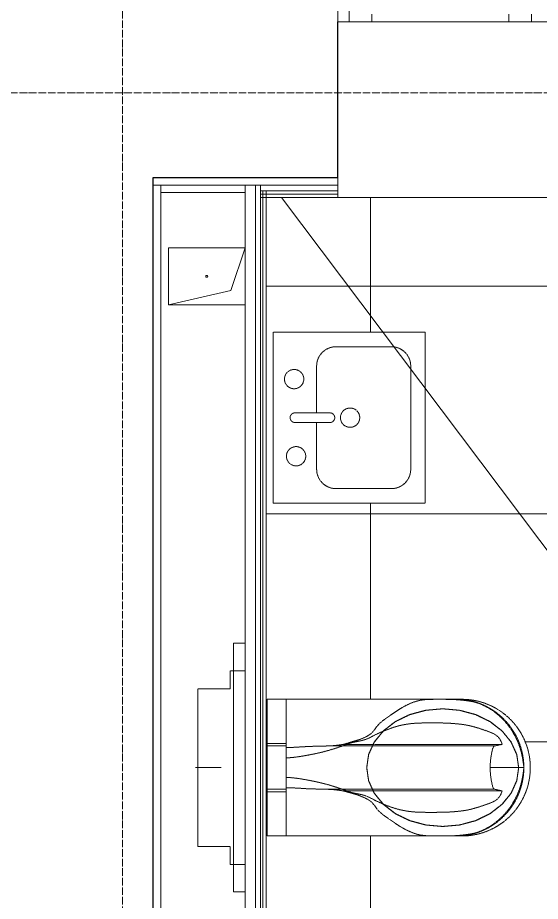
# Model space of a CAD drawing. Header units: millimetres. Extents: x -10915 to 62537, y -37640 to 44223.
# Drawn here: x 6873 to 8249, y 18115 to 20443 of the extents above; entities that cross this region are included whole.
import ezdxf

# ---------------------------------------------------------------- set-up
doc = ezdxf.new("R2010")
doc.units = ezdxf.units.MM
doc.linetypes.add('200_ШТРИХ_ш1п0_6_', pattern=[1.6, 1, -0.6])
doc.linetypes.add('ADSK_Линия сетки', pattern=[25, 20, -2.5, 0, -2.5])
for name, color, linetype, lineweight in [('_ Окна', 7, 'Continuous', 9), ('Обобщенные модели', 7, 'Continuous', 18), ('Окна', 7, 'Continuous', 9), ('Оси', 7, 'Continuous', 9), ('Перекрытие', 7, 'Continuous', 18), ('Перекрытие штриховка', 7, 'Continuous', 18), ('Сантехника', 7, 'Continuous', 18), ('Стены внутренние', 7, 'Continuous', 18), ('Стены несущие', 7, 'Continuous', 30), ('Стены отделка', 7, 'Continuous', 30), ('Стены штриховка', 7, 'Continuous', 9)]:
    doc.layers.add(name, color=color, linetype=linetype, lineweight=lineweight)

# ---------------------------------------------------------------- blocks, each defined once
blk = doc.blocks.new('SND_Унитаз_Jika_Olymp_с_инсталяцией - Унитаз_ выпуск прямой_ установка на пол_693х360х360_ PN30_12_ ХВ резьба HP DN15_ К гл_ кон П DN100-1249333-План полов 4-го этажа')
at = {"layer": 'Сантехника', "linetype": '200_ШТРИХ_ш1п0_6_'}
for p, q in [((0, -61.7), (0, 6.3)), ((-208, 0), (-208, -85)), ((208, 0), (-208, 0)), ((208, -85), (208, 0)), ((-255, -85), (-255, -125)), ((-208, -85), (-255, -85)), ((255, -85), (208, -85)), ((255, -125), (255, -85)), ((-327.5, -94), (327.5, -94)), ((-327.5, -125), (-327.5, -94)), ((327.5, -94), (327.5, -125)), ((-180, -182.1), (-180, -695.2)), ((180, -182.1), (-180, -182.1)), ((-180, -182.1), (180, -182.1)), ((-180, -232.1), (-180, -182.1)), ((-100, -181.1), (-100, -182.1)), ((-80, -181.1), (-100, -181.1)), ((-80, -181.1), (-100, -181.1)), ((-80, -182.1), (-80, -181.1)), ((-55, -181.1), (-55, -182.1)), ((55, -181.1), (-55, -181.1)), ((-53.1, -181.1), (-55, -181.1)), ((55, -181.1), (53.1, -181.1)), ((55, -182.1), (55, -181.1)), ((80, -181.1), (80, -182.1)), ((100, -181.1), (80, -181.1)), ((100, -181.1), (80, -181.1)), ((100, -182.1), (100, -181.1)), ((180, -695.2), (180, -182.1)), ((180, -182.1), (180, -232.1)), ((180, -232.1), (-180, -232.1))]:
    blk.add_line(p, q, dxfattribs=at)
at = {"layer": 'Сантехника', "color": 251, "linetype": '200_ШТРИХ_ш1п0_6_', "true_color": 0x666666}
for p, q in [((327.5, -94), (-327.5, -94)), ((-327.5, -125), (-327.5, -94)), ((327.5, -125), (327.5, -94)), ((53.1, -181.1), (-53.1, -181.1)), ((-180, -695.2), (-180, -232.1)), ((180, -232.1), (180, -695.2)), ((-61.3, -383.7), (-61.3, -382.2)), ((61.3, -383.7), (61.3, -382.2)), ((-61.3, -463.6), (-61.3, -461.7)), ((-61.3, -801), (-61.3, -464.4)), ((-57, -781.8), (-57, -459.8)), ((57, -459.8), (57, -781.8)), ((61.3, -464.4), (61.3, -461.7)), ((61.3, -801), (61.3, -465.3)), ((0, -844.6), (0, -769.5))]:
    blk.add_line(p, q, dxfattribs=at)
at = {"layer": 'Сантехника', "color": 253, "linetype": '200_ШТРИХ_ш1п0_6_', "true_color": 0xa3a3a3}
for p, q in [((-180, -232.1), (-180, -182.1)), ((-180, -182.1), (180, -182.1)), ((-100, -182.1), (-80, -182.1)), ((-100, -182.1), (-80, -182.1)), ((-61.3, -182.1), (-63.7, -182.1)), ((-63.7, -182.1), (-63.7, -232.1)), ((-57, -182.1), (-61.3, -182.1)), ((-53.5, -182.1), (-57, -182.1)), ((-57, -182.1), (-57, -232.1)), ((-55, -182.1), (-53.1, -182.1)), ((-55, -182.1), (55, -182.1)), ((53.1, -182.1), (55, -182.1)), ((57, -182.1), (53.5, -182.1)), ((61.3, -182.1), (57, -182.1)), ((57, -182.1), (57, -232.1)), ((63.7, -182.1), (61.3, -182.1)), ((63.7, -182.1), (63.7, -232.1)), ((80, -182.1), (100, -182.1)), ((80, -182.1), (100, -182.1)), ((180, -182.1), (180, -232.1)), ((-63.7, -232.1), (-61.3, -232.1)), ((-61.3, -232.1), (-57, -232.1)), ((-57, -232.1), (-53.6, -232.1)), ((-53.3, -232.1), (-25.8, -232.1)), ((25.8, -232.1), (-25.8, -232.1)), ((53.3, -232.1), (25.8, -232.1)), ((53.6, -232.1), (57, -232.1)), ((57, -232.1), (61.3, -232.1)), ((61.3, -232.1), (63.7, -232.1)), ((57, -339), (57, -459.8)), ((-57, -374.5), (-57, -356.2)), ((-61.3, -461.7), (-61.3, -383.7)), ((-57, -459.8), (-57, -375.4)), ((61.3, -461.7), (61.3, -383.7))]:
    blk.add_line(p, q, dxfattribs=at)
at = {"layer": 'Сантехника', "color": 9, "linetype": '200_ШТРИХ_ш1п0_6_', "true_color": 0xc7c7c7}
for p, q in [((-49.4, -182.1), (-53.5, -182.1)), ((-53.1, -182.1), (27.5, -182.1)), ((-28.5, -182.1), (-49.4, -182.1)), ((-14.8, -182.1), (-27.6, -182.1)), ((14.2, -182.1), (-14.2, -182.1)), ((27.6, -182.1), (14.8, -182.1)), ((27.5, -182.1), (53.1, -182.1)), ((53.5, -182.1), (28.5, -182.1)), ((-53.6, -232.1), (-37.7, -232.1)), ((-48, -232.1), (-53.3, -232.1)), ((-37.8, -232.1), (-46.9, -232.1)), ((-37.5, -232.1), (-37.8, -232.1)), ((-37, -232.1), (53.6, -232.1)), ((-26.5, -232.1), (-36.8, -232.1)), ((0, -232.1), (-25.8, -232.1)), ((25.8, -232.1), (0, -232.1)), ((36.8, -232.1), (26.5, -232.1)), ((46.9, -232.1), (37.8, -232.1)), ((53.3, -232.1), (48, -232.1)), ((-57, -356.2), (-57, -339))]:
    blk.add_line(p, q, dxfattribs=at)
at = {"layer": 'Сантехника', "color": 254, "linetype": '200_ШТРИХ_ш1п0_6_', "true_color": 0xdddddd}
blk.add_line((0, -858.3), (0, -844.6), dxfattribs=at)
at = {"layer": 'Сантехника', "linetype": '200_ШТРИХ_ш1п0_6_', "flags": 128}
for points in [[(-61.7, -384.3), (-71.7, -419.8), (-75, -428.4)], [(75, -428.4), (62.3, -387), (61.7, -384.3)], [(0, -844.6), (-34.5, -839.6), (-67.3, -824.8), (-96.6, -801), (-121.2, -769.3), (-139.7, -731.4), (-151.1, -689.1), (-155, -644.6), (-151.1, -600.1), (-139.7, -557.8), (-121.2, -519.9), (-96.6, -488.3), (-67.3, -464.4), (-34.5, -449.6), (0, -444.6)], [(0, -444.6), (34.5, -449.6), (67.3, -464.4), (96.6, -488.3), (121.2, -519.9), (139.7, -557.8), (151.1, -600.1), (155, -644.6), (151.1, -689.1), (139.7, -731.4), (121.2, -769.3), (96.6, -801), (67.3, -824.8), (34.5, -839.6), (0, -844.6)]]:
    blk.add_lwpolyline(points, dxfattribs=at)
at = {"layer": 'Сантехника', "color": 251, "linetype": '200_ШТРИХ_ш1п0_6_', "true_color": 0x666666, "flags": 128}
for points in [[(0, -444.6), (-34.5, -449.6), (-67.3, -464.4), (-96.6, -488.3), (-121.2, -519.9), (-139.7, -557.8), (-151.1, -600.1), (-155, -644.6), (-151.1, -689.1), (-139.7, -731.4), (-121.2, -769.3), (-96.6, -801), (-67.3, -824.8), (-34.5, -839.6), (0, -844.6)], [(0, -844.6), (-34.5, -839.6), (-67.3, -824.8), (-96.6, -801), (-121.2, -769.3), (-139.7, -731.4), (-151.1, -689.1), (-155, -644.6), (-151.1, -600.1), (-139.7, -557.8), (-121.2, -519.9), (-96.6, -488.3), (-67.3, -464.4), (-34.5, -449.6), (0, -444.6)], [(0, -844.6), (34.5, -839.6), (67.3, -824.8), (96.6, -801), (121.2, -769.3), (139.7, -731.4), (151.1, -689.1), (155, -644.6), (151.1, -600.1), (139.7, -557.8), (121.2, -519.9), (96.6, -488.3), (67.3, -464.4), (34.5, -449.6), (0, -444.6)], [(0, -444.6), (34.5, -449.6), (67.3, -464.4), (96.6, -488.3), (121.2, -519.9), (139.7, -557.8), (151.1, -600.1), (155, -644.6), (151.1, -689.1), (139.7, -731.4), (121.2, -769.3), (96.6, -801), (67.3, -824.8), (34.5, -839.6), (0, -844.6)], [(-61.3, -801), (-59.2, -791.5), (-57, -781.8)], [(57, -781.8), (59.2, -791.5), (61.3, -801)]]:
    blk.add_lwpolyline(points, dxfattribs=at)
at = {"layer": 'Сантехника', "color": 253, "linetype": '200_ШТРИХ_ш1п0_6_', "true_color": 0xa3a3a3, "flags": 128}
for points in [[(0, -444.6), (-34.5, -449.6), (-67.3, -464.4), (-96.6, -488.3), (-121.2, -519.9), (-139.7, -557.8), (-151.1, -600.1), (-155, -644.6), (-151.1, -689.1), (-139.7, -731.4), (-121.2, -769.3), (-96.6, -801), (-67.3, -824.8), (-34.5, -839.6), (0, -844.6)], [(0, -844.6), (34.5, -839.6), (67.3, -824.8), (96.6, -801), (121.2, -769.3), (139.7, -731.4), (151.1, -689.1), (155, -644.6), (151.1, -600.1), (139.7, -557.8), (121.2, -519.9), (96.6, -488.3), (67.3, -464.4), (34.5, -449.6), (0, -444.6)]]:
    blk.add_lwpolyline(points, dxfattribs=at)
at = {"layer": 'Сантехника', "linetype": '200_ШТРИХ_ш1п0_6_'}
blk.add_arc((0, -695.2), 180, 180, 360, dxfattribs=at)
at = {"layer": 'Сантехника', "color": 251, "linetype": '200_ШТРИХ_ш1п0_6_', "true_color": 0x666666}
for start, end in [(185.6382, 324.8165), (324.9478, 354.3618)]:
    blk.add_arc((0, -677.4), 180.9, start, end, dxfattribs=at)
at = {"layer": 'Сантехника', "color": 253, "linetype": '200_ШТРИХ_ш1п0_6_', "true_color": 0xa3a3a3}
for points, knots in [([(-63.7, -182.1), (-63.7, -182.1), (-123.3, -182.1), (-151, -182.1), (-165.4, -182.1), (-177, -182.1), (-180, -182.1)], [-0.4835333, -0.4835333, -0.4835333, -0.4835333, -0.3327462, -0.1789595, -0.0919515, 0, 0, 0, 0]), ([(180, -182.1), (177, -182.1), (165.4, -182.1), (151, -182.1), (123.3, -182.1), (63.7, -182.1), (63.7, -182.1)], [-0.4835333, -0.4835333, -0.4835333, -0.4835333, -0.3915817, -0.3045737, -0.1507871, 0, 0, 0, 0]), ([(-171.3, -232.1), (-169.6, -232.1), (-162.8, -232.1), (-157.6, -232.1), (-152.9, -232.1), (-152.8, -232.1)], [0.0610774, 0.0610774, 0.0610774, 0.0610774, 0.0919515, 0.1789595, 0.1802088, 0.1802088, 0.1802088, 0.1802088]), ([(-145.4, -232.1), (-138, -232.1), (-115, -232.1), (-63.7, -232.1), (-63.7, -232.1)], [0.2216194, 0.2216194, 0.2216194, 0.2216194, 0.3327462, 0.4835333, 0.4835333, 0.4835333, 0.4835333]), ([(63.7, -232.1), (63.7, -232.1), (115, -232.1), (138, -232.1), (145.4, -232.1)], [0, 0, 0, 0, 0.1507871, 0.2619139, 0.2619139, 0.2619139, 0.2619139]), ([(152.8, -232.1), (152.9, -232.1), (157.6, -232.1), (162.8, -232.1), (169.6, -232.1), (171.3, -232.1)], [0.3033245, 0.3033245, 0.3033245, 0.3033245, 0.3045737, 0.3915817, 0.4224559, 0.4224559, 0.4224559, 0.4224559]), ([(64.3, -397.2), (64.2, -396.6), (63.7, -394.5), (63.3, -392.4), (63, -391)], [0.96470665, 0.96470665, 0.96470665, 0.96470665, 0.96875, 0.97881568, 0.97881568, 0.97881568, 0.97881568]), ([(-64.4, -397.9), (-64.5, -398.4), (-65.2, -401.8), (-66.4, -408.1), (-68.6, -419.1), (-70.7, -429.3), (-73.1, -438.2), (-74.5, -442.4), (-75.2, -444.3)], [0.0325818, 0.0325818, 0.0325818, 0.0325818, 0.0357143, 0.0535714, 0.0714286, 0.1071429, 0.125, 0.1410134, 0.1410134, 0.1410134, 0.1410134]), ([(95.6, -487.4), (93.8, -483), (91, -476.4), (86.9, -467.8), (83.8, -461.7), (80.5, -455.6), (77.4, -449.5), (74.7, -443.2), (72.7, -436.9), (71.1, -430.6), (69.6, -423.8), (68.2, -416.8), (66.4, -407.9), (65.1, -401.4), (64.3, -397.4)], [0.7504978, 0.7504978, 0.7504978, 0.7504978, 0.78125, 0.796875, 0.8125, 0.828125, 0.84375, 0.859375, 0.875, 0.890625, 0.90625, 0.921875, 0.9375, 0.9643126, 0.9643126, 0.9643126, 0.9643126]), ([(-75.9, -446), (-76.7, -447.9), (-78.5, -451.8), (-81.9, -458.3), (-85.7, -465.4), (-89.3, -472.8), (-92.5, -480), (-94.6, -484.8), (-95.5, -487.2)], [0.145721, 0.145721, 0.145721, 0.145721, 0.1607143, 0.1785714, 0.1964286, 0.2142857, 0.2321429, 0.2490928, 0.2490928, 0.2490928, 0.2490928])]:
    blk.add_open_spline(points, degree=3, knots=knots, dxfattribs=at)
for points in [[(-180, -232.1), (-179.3, -232.1), (-178.6, -232.1), (-177.7, -232.1)], [(-176.6, -232.1), (-176, -232.1), (-175.4, -232.1), (-174.7, -232.1)], [(-174.6, -232.1), (-173.6, -232.1), (-172.5, -232.1), (-171.4, -232.1)], [(-152.6, -232.1), (-150.5, -232.1), (-148.3, -232.1), (-145.7, -232.1)], [(145.7, -232.1), (148.3, -232.1), (150.5, -232.1), (152.6, -232.1)], [(171.4, -232.1), (172.5, -232.1), (173.6, -232.1), (174.6, -232.1)], [(174.7, -232.1), (175.4, -232.1), (176, -232.1), (176.6, -232.1)], [(177.7, -232.1), (178.6, -232.1), (179.3, -232.1), (180, -232.1)], [(-63.2, -391.8), (-63.6, -393.8), (-64, -395.7), (-64.4, -397.7)], [(-61.3, -382.2), (-61.9, -385), (-62.4, -387.9), (-63, -390.8)], [(62.9, -390.5), (62.4, -387.6), (61.8, -384.8), (61.3, -382.2)]]:
    blk.add_open_spline(points, degree=3, dxfattribs=at)
at = {"layer": 'Сантехника', "color": 251, "linetype": '200_ШТРИХ_ш1п0_6_', "true_color": 0x666666}
for points, knots in [([(-53.3, -232.1), (-53.2, -235.2), (-53.2, -239.7), (-53.3, -245.8), (-53.4, -250.4), (-53.6, -254.9), (-53.8, -259.5), (-54.1, -264), (-54.3, -267.8), (-54.5, -270.8), (-54.7, -273.8), (-54.9, -277.5), (-55.2, -281.9), (-55.5, -286.4), (-55.7, -290.9), (-55.9, -295.4), (-56, -299.2), (-56.1, -302.2), (-56.2, -304.5), (-56.2, -306.7), (-56.3, -309.7), (-56.4, -313.5), (-56.5, -317.2), (-56.5, -320.1), (-56.6, -322.3), (-56.7, -324.5), (-56.8, -327.3), (-56.9, -332.2), (-57, -336.4), (-57, -339)], [-1, -1, -1, -1, -0.916667, -0.875, -0.833333, -0.791667, -0.75, -0.708333, -0.666667, -0.645833, -0.625, -0.583333, -0.541667, -0.5, -0.458333, -0.416667, -0.375, -0.354167, -0.333333, -0.3125, -0.291667, -0.25, -0.208333, -0.1875, -0.166667, -0.145833, -0.125, -0.083333, 0, 0, 0, 0]), ([(-25.8, -232.1), (-25.9, -249.8), (-35.3, -306.6), (-43.8, -340.8), (-52.5, -367.2), (-52.7, -367.7)], [0, 0, 0, 0, 0.1396534, 0.3512574, 0.3554649, 0.3554649, 0.3554649, 0.3554649]), ([(52.7, -367.7), (52.5, -367.2), (43.8, -340.8), (35.3, -306.6), (25.9, -249.8), (25.8, -232.1)], [1.9415219, 1.9415219, 1.9415219, 1.9415219, 1.9457294, 2.1573334, 2.2969868, 2.2969868, 2.2969868, 2.2969868]), ([(57, -339), (57, -336.4), (56.9, -332.2), (56.8, -327.3), (56.7, -324.5), (56.6, -322.3), (56.5, -320.1), (56.5, -317.2), (56.4, -313.5), (56.3, -309.7), (56.2, -306.7), (56.2, -304.5), (56.1, -302.2), (56, -299.2), (55.9, -295.4), (55.7, -290.9), (55.5, -286.4), (55.2, -281.9), (54.9, -277.5), (54.7, -273.8), (54.5, -270.8), (54.4, -268.6), (54.3, -266.3), (54.1, -263.3), (53.8, -259.5), (53.6, -254.9), (53.4, -250.4), (53.3, -245.8), (53.2, -239.7), (53.2, -235.2), (53.3, -232.1)], [-1, -1, -1, -1, -0.916667, -0.875, -0.854167, -0.833333, -0.8125, -0.791667, -0.75, -0.708333, -0.6875, -0.666667, -0.645833, -0.625, -0.583333, -0.541667, -0.5, -0.458333, -0.416667, -0.375, -0.354167, -0.333333, -0.3125, -0.291667, -0.25, -0.208333, -0.166667, -0.125, -0.083333, 0, 0, 0, 0]), ([(-57, -339), (-57.1, -341.6), (-57.3, -345.3), (-57.5, -349.6), (-57.7, -352.7), (-57.9, -355.5), (-58.1, -358), (-58.3, -360.4), (-58.5, -362.3), (-58.6, -363.7), (-58.8, -365.1), (-59, -366.7), (-59.2, -368.6), (-59.4, -370.4), (-59.7, -372.1), (-60, -374.2), (-60.5, -377.8), (-61, -380.5), (-61.3, -382.2)], [-1, -1, -1, -1, -0.9, -0.85, -0.8, -0.75, -0.7, -0.65, -0.6, -0.575, -0.55, -0.5, -0.45, -0.4, -0.35, -0.3, -0.2, 0, 0, 0, 0]), ([(61.3, -382.2), (61, -380.5), (60.5, -377.8), (60, -374.2), (59.7, -372.1), (59.4, -370.4), (59.2, -368.6), (59, -366.7), (58.8, -365.1), (58.6, -363.7), (58.5, -362.6), (58.4, -361.5), (58.3, -360), (58.1, -358), (57.9, -355.5), (57.7, -352.7), (57.5, -349.6), (57.3, -345.3), (57.1, -341.6), (57, -339)], [-1, -1, -1, -1, -0.8, -0.7, -0.65, -0.6, -0.55, -0.5, -0.45, -0.425, -0.4, -0.375, -0.35, -0.3, -0.25, -0.2, -0.15, -0.1, 0, 0, 0, 0]), ([(-52.9, -368.4), (-59.9, -389.6), (-77.2, -436), (-89.3, -459.5), (-117, -475.5), (-138.4, -508.2), (-160.9, -539.8), (-176.2, -574.9), (-180, -601.1), (-180, -637), (-180, -679.6), (-174.6, -724.8), (-166.6, -747.9), (-156.2, -767.5), (-148.3, -778.6), (-146.6, -780.9)], [0.357309, 0.357309, 0.357309, 0.357309, 0.529127, 0.684675, 0.791639, 0.91181, 1.038821, 1.152104, 1.26214, 1.376925, 1.512555, 1.635622, 1.747132, 1.856521, 1.884591, 1.884591, 1.884591, 1.884591]), ([(146.6, -780.9), (148.3, -778.6), (156.2, -767.5), (166.6, -747.9), (174.6, -724.8), (180, -679.6), (180, -637), (180, -601.1), (176.2, -574.9), (160.9, -539.8), (138.4, -508.2), (117, -475.5), (89.3, -459.5), (77.2, -436), (59.9, -389.6), (52.9, -368.4)], [0.412396, 0.412396, 0.412396, 0.412396, 0.440465, 0.549855, 0.661365, 0.784431, 0.920061, 1.034847, 1.144883, 1.258166, 1.385176, 1.505348, 1.612311, 1.767859, 1.939678, 1.939678, 1.939678, 1.939678]), ([(-96, -488.3), (-97.9, -492.9), (-100.8, -499.9), (-104.3, -509.7), (-106.8, -517.2), (-109.1, -524.9), (-111.1, -532.8), (-112.8, -540.7), (-114.7, -551.1), (-116.4, -564.2), (-117.3, -578), (-117.6, -588.2), (-117.7, -593), (-117.7, -595.3)], [0.2518112, 0.2518112, 0.2518112, 0.2518112, 0.2857143, 0.3035714, 0.3214286, 0.3392857, 0.3571429, 0.375, 0.3928571, 0.4285714, 0.4642857, 0.4821429, 0.4984632, 0.4984632, 0.4984632, 0.4984632]), ([(61.7, -801), (64.1, -800.3), (68.8, -798.5), (75, -795.2), (80.3, -791.1), (84.6, -786.4), (88.2, -780.9), (91.3, -774.7), (93.9, -768), (97.2, -758.9), (101.1, -747.8), (105.5, -734.4), (108.7, -723), (110.8, -714), (112.1, -707.6), (113.2, -701.1), (114.1, -694.3), (114.9, -687.2), (115.6, -679.9), (116.2, -673.1), (116.7, -666.5), (117.1, -659.8), (117.4, -652.6), (117.6, -645.3), (117.7, -638.1), (117.8, -631), (117.8, -621.5), (117.8, -611.7), (117.8, -602.5), (117.8, -595.9), (117.6, -589.3), (117.4, -580.2), (116.7, -568.3), (115.5, -556.9), (114, -547.7), (112.8, -540.7), (111.3, -533.8), (109.6, -527), (107.7, -520.3), (105.7, -513.7), (103.4, -507.2), (101, -500.7), (98.5, -494.5), (96.8, -490.3), (96, -488.4)], [0.000766, 0.000766, 0.000766, 0.000766, 0.015625, 0.03125, 0.046875, 0.0625, 0.078125, 0.09375, 0.109375, 0.125, 0.15625, 0.1875, 0.21875, 0.234375, 0.25, 0.265625, 0.28125, 0.296875, 0.3125, 0.328125, 0.34375, 0.359375, 0.375, 0.390625, 0.40625, 0.421875, 0.4375, 0.46875, 0.484375, 0.5, 0.515625, 0.53125, 0.5625, 0.59375, 0.609375, 0.625, 0.640625, 0.65625, 0.671875, 0.6875, 0.703125, 0.71875, 0.734375, 0.7483046, 0.7483046, 0.7483046, 0.7483046]), ([(-117.7, -595.9), (-117.8, -598.4), (-117.8, -603.4), (-117.8, -613.8), (-117.8, -627.8), (-117.7, -641.6), (-117.4, -652.6), (-117, -660.8), (-116.5, -668.5), (-116, -675.9), (-115.3, -683.7), (-114.4, -691.7), (-113.4, -699.7), (-112.1, -707.7), (-110.5, -715.5), (-108.6, -723), (-106.6, -730.3), (-104.3, -737.8), (-101.8, -745.5), (-99.1, -753.4), (-96.3, -761.5), (-93.4, -769.3), (-90.4, -776.7), (-86.8, -783.3), (-82.4, -789.1), (-76.8, -794), (-70, -798), (-64.6, -800.1), (-61.7, -801)], [0.5, 0.5, 0.5, 0.5, 0.5178571, 0.5357143, 0.5714286, 0.6071429, 0.625, 0.6428571, 0.6607143, 0.6785714, 0.6964286, 0.7142857, 0.7321429, 0.75, 0.7678571, 0.7857143, 0.8035714, 0.8214286, 0.8392857, 0.8571429, 0.875, 0.8928571, 0.9107143, 0.9285714, 0.9464286, 0.9642857, 0.9821429, 0.9992765, 0.9992765, 0.9992765, 0.9992765]), ([(-145.9, -781.9), (-139.4, -790.5), (-120.9, -811.3), (-96.8, -828.2), (-79.2, -837)], [1.8886336, 1.8886336, 1.8886336, 1.8886336, 1.9948194, 2.1438543, 2.1438543, 2.1438543, 2.1438543]), ([(-57, -781.8), (-57, -780.8), (-56.1, -778.9), (-51.9, -776.7), (-45.1, -774.8), (-37.5, -773.3), (-30.6, -772.1), (-25, -771.3), (-19, -770.6), (-10.8, -769.8), (-4.3, -769.6), (0, -769.5)], [-1, -1, -1, -1, -0.857143, -0.714286, -0.571429, -0.428571, -0.357143, -0.285714, -0.214286, -0.142857, 0, 0, 0, 0]), ([(0, -769.5), (4.3, -769.6), (10.8, -769.8), (19, -770.6), (25, -771.3), (30.6, -772.1), (37.5, -773.3), (45.1, -774.8), (51.8, -776.7), (54.5, -778.1), (55.5, -778.9)], [-1, -1, -1, -1, -0.8571429, -0.7857143, -0.7142857, -0.6428571, -0.5714286, -0.4285714, -0.2857143, -0.1501056, -0.1501056, -0.1501056, -0.1501056]), ([(79.2, -837), (96.8, -828.2), (120.9, -811.3), (139.4, -790.5), (145.9, -781.9)], [0.1531325, 0.1531325, 0.1531325, 0.1531325, 0.3021674, 0.4083532, 0.4083532, 0.4083532, 0.4083532]), ([(-78.3, -837.5), (-78, -837.6), (-60, -846.5), (-38.3, -854.2), (0, -858.3)], [2.1463883, 2.1463883, 2.1463883, 2.1463883, 2.148663, 2.2969868, 2.2969868, 2.2969868, 2.2969868]), ([(0, -858.3), (38.3, -854.2), (60, -846.5), (78, -837.6), (78.3, -837.5)], [0, 0, 0, 0, 0.1483237, 0.1505985, 0.1505985, 0.1505985, 0.1505985])]:
    blk.add_open_spline(points, degree=3, knots=knots, dxfattribs=at)
blk.add_open_spline([(55.6, -779), (56.5, -779.8), (57, -780.8), (57, -781.8)], degree=3, dxfattribs=at)
blk = doc.blocks.new('GM_Отверстие прямоугольное _в плите_ - Отверстие-V5-План полов 4-го этажа')
at = {"layer": 'Обобщенные модели'}
for p, q in [((-101.2, -75), (-101.2, 75)), ((-101.2, 75), (101.2, 75)), ((101.2, 75), (-101.2, 75)), ((-101.2, 75), (-101.2, -75)), ((-63.7, 37.5), (101.2, 75)), ((101.2, 75), (101.2, -75)), ((101.2, -75), (101.2, 75)), ((-101.2, -75), (-63.7, 37.5)), ((101.2, -75), (-101.2, -75)), ((-101.2, -75), (101.2, -75))]:
    blk.add_line(p, q, dxfattribs=at)
for start, end in [(360, 180), (180, 360), (60, 165), (300, 360), (195, 270)]:
    blk.add_arc((0, 0), 2.5, start, end, dxfattribs=at)
blk = doc.blocks.new('окно трехпол с фрамугой - 1740 и 1760 -2300_h___нов_ ок1_-2166785-План полов 4-го этажа')
at = {"layer": '_ Окна', "lineweight": 18}
for p, q in [((-880, 175), (-880, 115)), ((-790, 135), (-790, 115)), ((-430, 135), (-430, 115)), ((-370, 135), (-370, 115)), ((-880, 115), (-810, 115)), ((-790, 115), (-810, 115)), ((-410, 115), (-430, 115)), ((-410, 115), (-390, 115)), ((-370, 115), (-390, 115))]:
    blk.add_line(p, q, dxfattribs=at)
at = {"layer": '_ Окна'}
blk.add_line((-850, 115), (-850, 175), dxfattribs=at)
at = {"layer": 'Окна'}
for p, q in [((-430, 115), (-790, 115)), ((370, 115), (-370, 115))]:
    blk.add_line(p, q, dxfattribs=at)
blk = doc.blocks.new('Sink - Kitchen _11_ - 450 x 400mm-658719-План полов 4-го этажа')
at = {"layer": 'Сантехника', "linetype": '200_ШТРИХ_ш1п0_6_'}
for p, q in [((240.7, 202.3), (-209.3, 202.3)), ((-209.3, 202.3), (-209.3, -197.7)), ((-209.3, 202.3), (-209.3, -197.7)), ((240.7, 202.3), (-209.3, 202.3)), ((240.7, -197.7), (240.7, 202.3)), ((240.7, -197.7), (240.7, 202.3)), ((3, 145.2), (3, 53.1)), ((28.4, 145.2), (28.4, 53.1)), ((3, 88), (-120.4, 88)), ((151.8, 88), (28.4, 88)), ((-171.2, 37.2), (-171.2, -108.8)), ((202.6, -108.8), (202.6, 37.2)), ((-120.4, -159.6), (151.8, -159.6)), ((-209.3, -197.7), (240.7, -197.7)), ((-209.3, -197.7), (240.7, -197.7))]:
    blk.add_line(p, q, dxfattribs=at)
for centre, radius, start, end in [((-85.9, 142.1), 25.4, 360, 180), ((117.3, 147.3), 25.4, 360, 180), ((-85.9, 142.1), 25.4, 180, 0), ((15.7, 145.2), 12.7, 360, 180), ((117.3, 147.3), 25.4, 180, 0), ((-120.4, 37.2), 50.8, 90, 180), ((151.8, 37.2), 50.8, 360, 90), ((15.7, 53.1), 12.7, 180, 0), ((15.7, 0), 25.4, 360, 180), ((15.7, 0), 25.4, 180, 0), ((-120.4, -108.8), 50.8, 180, 270), ((151.8, -108.8), 50.8, 270, 0)]:
    blk.add_arc(centre, radius, start, end, dxfattribs=at)

msp = doc.modelspace()

# ---------------------------------------------------------------- hatches: boundary and pattern name
at = {"layer": 'Перекрытие штриховка', "lineweight": 9, "true_color": 0x787878}
h = msp.add_hatch(dxfattribs=at)
h.set_pattern_fill('FP_33', color=8, style=0, pattern_type=2)
h.set_pattern_definition([(270, (9602.2, 16135.4), (600, 4e-14), []), (0, (9602.2, 16135.4), (0, 600), [])])
h.paths.add_polyline_path([(9735, 19408.705), (9735, 19969.525), (7718.207, 19969.525), (8933, 19631.721), (8933, 19966.09), (8945, 19966.09), (8945, 19628.384), (9606.154, 19444.534)])
h.paths.add_polyline_path([(9741, 19969.525), (9750, 19969.525), (9750, 20002.525), (9741, 20002.525), (9741, 19978.525)])
h = msp.add_hatch(dxfattribs=at)
h.set_pattern_fill('FP_30', color=8, style=0, pattern_type=2)
h.set_pattern_definition([(270, (10202.14, 16135.4), (599.99, 4e-14), []), (0, (10202.14, 16135.4), (0, 600), [])])
h.paths.add_polyline_path([(7527.612, 14970.09), (7718.643, 15341.648), (7531.612, 15341.648), (7531.612, 15701.649), (7903.732, 15701.649), (8026.324, 15940.09), (7553, 15940.09), (7553, 15952.09), (8032.493, 15952.09), (8520.923, 16902.09), (7555, 16902.09), (7555, 16914.09), (8527.093, 16914.09), (8933, 17703.584), (8933, 17864.09), (7555, 17864.09), (7555, 17876.09), (8933, 17876.09), (8933, 18154.791), (7946.067, 19466.406), (7946.067, 19164.534), (7546.067, 19164.534), (7546.067, 19614.534), (7834.607, 19614.534), (7567.492, 19969.525), (7527.612, 19969.525), (7527.612, 15281.08)])
h.paths.add_polyline_path([(7531.612, 16361.648), (7531.612, 16721.649), (8044.688, 16721.649), (8091.276, 16715.515), (8134.688, 16697.533), (8171.968, 16668.928), (8200.573, 16631.649), (8218.952, 16585.222), (8224.688, 16541.648), (8218.555, 16495.061), (8200.573, 16451.648), (8171.968, 16414.369), (8134.688, 16385.764), (8090.482, 16367.677), (8038.616, 16361.648), (7581.612, 16361.648)])
h.paths.add_polyline_path([(7531.612, 17227.525), (7531.612, 17587.525), (8044.688, 17587.525), (8091.276, 17581.392), (8134.688, 17563.41), (8171.968, 17534.804), (8200.573, 17497.525), (8218.952, 17451.099), (8224.688, 17407.525), (8218.555, 17360.937), (8200.573, 17317.525), (8171.968, 17280.246), (8134.688, 17251.64), (8090.482, 17233.554), (8038.616, 17227.525), (7581.612, 17227.525)])
h.paths.add_polyline_path([(8945, 17726.924), (9025, 17882.525), (9025, 18032.525), (8945, 18138.843), (8945, 17864.09)])
h.paths.add_polyline_path([(7529.728, 18287.525), (7529.728, 18647.525), (8042.805, 18647.525), (8089.392, 18641.392), (8132.805, 18623.41), (8170.084, 18594.804), (8198.689, 18557.525), (8217.068, 18511.099), (8222.805, 18467.525), (8216.672, 18420.937), (8198.689, 18377.525), (8170.084, 18340.246), (8132.805, 18311.64), (8088.598, 18293.554), (8036.732, 18287.525), (7579.728, 18287.525)])
h = msp.add_hatch(dxfattribs=at)
h.set_pattern_fill('FP_34', color=8, style=0, pattern_type=2)
h.set_pattern_definition([(270, (10202.2, 16136), (600, -0.007), []), (360, (10202.2, 16136), (-4e-05, 599.99), [])])
h.paths.add_polyline_path([(9025, 18032.525), (9742.074, 19389.534), (9735, 19389.534), (9735, 19408.705), (8945, 19628.384), (8945, 19221.09), (8933, 19221.09), (8933, 19631.721), (7716.067, 19969.525), (7567.492, 19969.525), (7834.607, 19614.534), (7946.067, 19614.534), (7946.067, 19466.406), (8933, 18154.791), (8933, 18621.09), (8945, 18621.09), (8945, 18138.843)])
at = {"layer": 'Стены внутренние', "lineweight": 9}
h = msp.add_hatch(dxfattribs=at)
h.set_pattern_fill('FP_4', color=256, style=0, pattern_type=2)
h.set_pattern_definition([(0, (0, 0), (406.4, 101.6), [33.528, -271.272, 33.528, -271.272, -1625.6]), (0, (0, 0), (406.4, 101.6), [-609.6, 33.528, -576.072, 33.528, -271.272, -711.2]), (0, (0, 0), (406.4, 101.6), [-1524, 33.528, -169.672, 33.528, -474.472]), (120, (152.4, 50.8), (-291.1882, 301.15272), [33.528, -271.272, 33.528, -271.272, -1625.6]), (120, (152.4, 50.8), (-291.1882, 301.15272), [-609.6, 33.528, -576.072, 33.528, -271.272, -711.2]), (120, (152.4, 50.8), (-291.1882, 301.15272), [-1524, 33.528, -169.672, 33.528, -474.472]), (240, (203.2, 254), (-115.2118, -402.75272), [33.528, -271.272, 33.528, -271.272, -1625.6]), (240, (203.2, 254), (-115.2118, -402.75272), [-609.6, 33.528, -576.072, 33.528, -271.272, -711.2]), (240, (203.2, 254), (-115.2118, -402.75272), [-1524, 33.528, -169.672, 33.528, -474.472])])
h.paths.add_polyline_path([(9741, 19987.525), (9741, 20002.525), (9476.067, 20002.525), (9476.067, 19987.525)])
h.paths.add_polyline_path([(7711.971, 19987.525), (7716.067, 19987.525), (7716.067, 20002.525), (7512.612, 20002.525), (7512.612, 19987.525), (7653.477, 19987.525)])

# ---------------------------------------------------------------- linework, layer by layer
at = {"layer": 'Оси', "linetype": 'ADSK_Линия сетки'}
for p, q in [((7149.565, -4909.651), (7149.565, 21308.456)), ((-10114.729, 20245), (56004.853, 20245))]:
    msp.add_line(p, q, dxfattribs=at)
at = {"layer": 'Перекрытие'}
for p, q in [((7472.718, 19982.525), (7250, 19982.525)), ((8933, 18154.791), (7567.492, 19969.525))]:
    msp.add_line(p, q, dxfattribs=at)
at = {"layer": 'Стены внутренние'}
msp.add_line((9476.067, 19969.525), (7716.067, 19969.525), dxfattribs=at)
at = {"layer": 'Стены несущие'}
for p, q in [((7716.067, 20022.525), (7716.067, 20432.525)), ((7230, 20022.525), (7716.067, 20022.525)), ((7230, 12648.783), (7230, 20022.525))]:
    msp.add_line(p, q, dxfattribs=at)
at = {"layer": 'Стены отделка', "lineweight": 9}
for p, q in [((7716.067, 19969.525), (7716.067, 20022.525)), ((7512.612, 20002.525), (7230, 20002.525)), ((7250, 14490.081), (7250, 20002.525)), ((7472.612, 20002.525), (7472.612, 14915.09)), ((7512.612, 20002.525), (7512.612, 14955.09)), ((7527.612, 19987.525), (7512.612, 19987.525)), ((7527.612, 14955.09), (7527.612, 19987.525)), ((7512.612, 19969.525), (7716.067, 19969.525))]:
    msp.add_line(p, q, dxfattribs=at)
at = {"layer": 'Стены штриховка'}
for p, q in [((7499.612, 14942.09), (7499.612, 20002.525)), ((7512.612, 20002.525), (7716.067, 20002.525)), ((7512.612, 19978.525), (7716.067, 19978.525)), ((7518.612, 14955.09), (7518.612, 19987.525)), ((7527.612, 19987.525), (7716.067, 19987.525))]:
    msp.add_line(p, q, dxfattribs=at)

# ---------------------------------------------------------------- block references
at = {"layer": 'Обобщенные модели', "rotation": 180}
msp.add_blockref('GM_Отверстие прямоугольное _в плите_ - Отверстие-V5-План полов 4-го этажа', (7371.194, 19762), dxfattribs=at)
at = {"layer": 'Окна'}
msp.add_blockref('окно трехпол с фрамугой - 1740 и 1760 -2300_h___нов_ ок1_-2166785-План полов 4-го этажа', (8596.067, 20317.525), dxfattribs=at)
at = {"layer": 'Сантехника', "linetype": '200_ШТРИХ_ш1п0_6_'}
for name, p, rotation in [('Sink - Kitchen _11_ - 450 x 400mm-658719-План полов 4-го этажа', (7748.412, 19373.844), 89.99999999999974), ('SND_Унитаз_Jika_Olymp_с_инсталяцией - Унитаз_ выпуск прямой_ установка на пол_693х360х360_ PN30_12_ ХВ резьба HP DN15_ К гл_ кон П DN100-1249333-План полов 4-го этажа', (7347.612, 18467.525), 90.00000000000037)]:
    msp.add_blockref(name, p, dxfattribs=dict(at, rotation=rotation))

doc.saveas('drawing.dxf')
